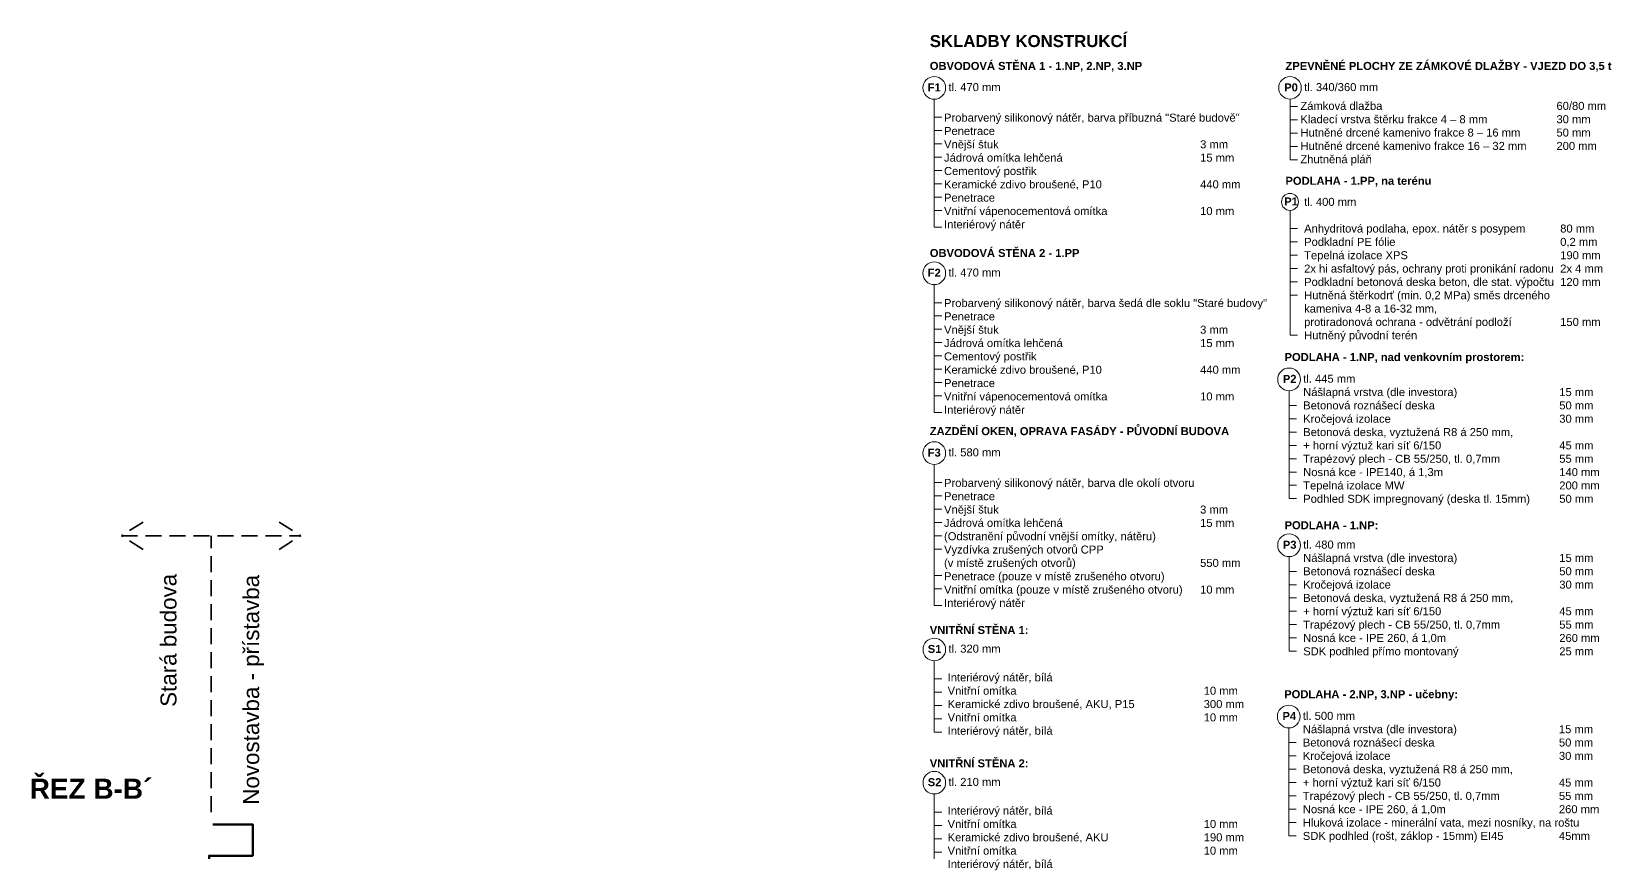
# Model space of a CAD drawing. Header units: millimetres. Extents: x 89194 to 559352, y -753138 to -204019.
# Drawn here: x 184389 to 204130, y -684762 to -674506 of the extents above; entities that cross this region are included whole.
import ezdxf

# ---------------------------------------------------------------- set-up
doc = ezdxf.new("R2010")
doc.units = ezdxf.units.MM
doc.header["$LTSCALE"] = 400
doc.linetypes.add('ČÁRKOVANÁ', pattern=[0.75, 0.5, -0.25])
for name, color, linetype, lineweight in [('RG_popisy', 11, 'Continuous', 9), ('RG_skladby konstrukcí', 5, 'Continuous', 9), ('RG_zdivo stavajici', 30, 'Continuous', 50)]:
    doc.layers.add(name, color=color, linetype=linetype, lineweight=lineweight)
doc.styles.add('Arial 100', font='Arial.ttf', dxfattribs={"height": 100})
doc.styles.add('Arial 250', font='Arial Bold.ttf', dxfattribs={"height": 250})
doc.styles.add('Arial 350', font='Arial Bold.ttf', dxfattribs={"height": 350})

msp = doc.modelspace()

# ---------------------------------------------------------------- linework, layer by layer
at = {"layer": 'RG_popisy', "linetype": 'ČÁRKOVANÁ', "lineweight": 35}
msp.add_line((186631.9, -684258.7), (186631.9, -680805.6), dxfattribs=at)
for points in [[(185782.2, -680634.9), (185511, -680805.6)], [(185782.2, -680634.9), (185511, -680805.6)], [(187481.6, -680634.9), (187752.7, -680805.6)], [(187481.6, -680634.9), (187752.7, -680805.6)], [(185511, -680805.6), (187752.7, -680805.6)], [(185782.2, -680976.2), (185511, -680805.6)], [(185511, -680805.6), (187752.7, -680805.6)], [(185782.2, -680976.2), (185511, -680805.6)], [(187481.6, -680976.2), (187752.7, -680805.6)], [(187481.6, -680976.2), (187752.7, -680805.6)]]:
    msp.add_lwpolyline(points, dxfattribs=at)
at = {"layer": 'RG_skladby konstrukcí'}
for p, q in [((195668.8, -676948.4), (195668.8, -675351.5)), ((200113.6, -676108.1), (200113.6, -675350.6)), ((200113.6, -678298.1), (200113.6, -676740.9)), ((195668.8, -679265), (195668.8, -677668.1)), ((200102.1, -680341.7), (200102.1, -678994.1)), ((195668.8, -681678.2), (195668.8, -679915)), ((200102.1, -682247.9), (200102.1, -681066.6)), ((195668.8, -683258.7), (195668.8, -682367.5)), ((200097.7, -684554.1), (200097.7, -683206.5)), ((195668.8, -684923.5), (195668.8, -684032.3))]:
    msp.add_line(p, q, dxfattribs=at)
for points in [[(200206.3, -675443.2), (200113.6, -675443.2)], [(195761.4, -675576.9), (195668.8, -675576.9)], [(200206.3, -675609.4), (200113.6, -675609.4)], [(195761.4, -675743.1), (195668.8, -675743.1)], [(195761.4, -675909.3), (195668.8, -675909.3)], [(200206.3, -675775.6), (200113.6, -675775.6)], [(195761.4, -676075.5), (195668.8, -676075.5)], [(200206.3, -675941.9), (200113.6, -675941.9)], [(200206.3, -676108.1), (200113.6, -676108.1)], [(195761.4, -676241.7), (195668.8, -676241.7)], [(195761.4, -676408), (195668.8, -676408)], [(195761.4, -676574.2), (195668.8, -676574.2)], [(195761.4, -676740.4), (195668.8, -676740.4)], [(195761.4, -676948.4), (195668.8, -676948.4)], [(200206.3, -676968.4), (200113.6, -676968.4)], [(200206.3, -677134.6), (200113.6, -677134.6)], [(200206.3, -677300.8), (200113.6, -677300.8)], [(200206.3, -677467), (200113.6, -677467)], [(200206.3, -677633.3), (200113.6, -677633.3)], [(195761.4, -677893.4), (195668.8, -677893.4)], [(200206.3, -677799.5), (200113.6, -677799.5)], [(195761.4, -678059.6), (195668.8, -678059.6)], [(195761.4, -678225.8), (195668.8, -678225.8)], [(200206.3, -678298.1), (200113.6, -678298.1)], [(195761.4, -678392.1), (195668.8, -678392.1)], [(195761.4, -678558.3), (195668.8, -678558.3)], [(195761.4, -678724.5), (195668.8, -678724.5)], [(195761.4, -678890.7), (195668.8, -678890.7)], [(195761.4, -679056.9), (195668.8, -679056.9)], [(195761.4, -679265), (195668.8, -679265)], [(200194.7, -679178.2), (200102.1, -679178.2)], [(200194.7, -679344.4), (200102.1, -679344.4)], [(200194.7, -679510.6), (200102.1, -679510.6)], [(200194.7, -679676.8), (200102.1, -679676.8)], [(200194.7, -679843), (200102.1, -679843)], [(200194.7, -680009.3), (200102.1, -680009.3)], [(195761.4, -680140.4), (195668.8, -680140.4)], [(200194.7, -680175.5), (200102.1, -680175.5)], [(195761.4, -680306.6), (195668.8, -680306.6)], [(195761.4, -680472.8), (195668.8, -680472.8)], [(200194.7, -680341.7), (200102.1, -680341.7)], [(195761.4, -680639.1), (195668.8, -680639.1)], [(195761.4, -680805.3), (195668.8, -680805.3)], [(195761.4, -680971.5), (195668.8, -680971.5)], [(200194.7, -681250.6), (200102.1, -681250.6)], [(195761.4, -681303.9), (195668.8, -681303.9)], [(200194.7, -681416.8), (200102.1, -681416.8)], [(195761.4, -681470.2), (195668.8, -681470.2)], [(200194.7, -681583), (200102.1, -681583)], [(195761.4, -681678.2), (195668.8, -681678.2)], [(200194.7, -681749.3), (200102.1, -681749.3)], [(200194.7, -681915.5), (200102.1, -681915.5)], [(200194.7, -682081.7), (200102.1, -682081.7)], [(200194.7, -682247.9), (200102.1, -682247.9)], [(195761.4, -682593.8), (195668.8, -682593.8)], [(195761.4, -682760), (195668.8, -682760)], [(195761.4, -682926.2), (195668.8, -682926.2)], [(195761.4, -683092.5), (195668.8, -683092.5)], [(195761.4, -683258.7), (195668.8, -683258.7)], [(200190.3, -683390.5), (200097.7, -683390.5)], [(200190.3, -683556.8), (200097.7, -683556.8)], [(200190.3, -683723), (200097.7, -683723)], [(200190.3, -683889.2), (200097.7, -683889.2)], [(200190.3, -684055.4), (200097.7, -684055.4)], [(200190.3, -684221.6), (200097.7, -684221.6)], [(195761.4, -684258.6), (195668.8, -684258.6)], [(195761.4, -684424.8), (195668.8, -684424.8)], [(200190.3, -684387.9), (200097.7, -684387.9)], [(195761.4, -684591.1), (195668.8, -684591.1)], [(200190.3, -684554.1), (200097.7, -684554.1)], [(195761.4, -684757.3), (195668.8, -684757.3)]]:
    msp.add_lwpolyline(points, dxfattribs=at)
for centre, radius in [((195668.8, -675209.6), 141.9), ((200113.6, -675209.6), 141), ((200113.6, -676635), 105.9), ((195668.8, -677526.1), 141.9), ((200102.1, -678852.2), 141.9), ((195668.8, -679773.1), 141.9), ((200102.1, -680924.6), 141.9), ((195668.8, -682226.5), 141), ((200097.7, -683064.6), 141.9), ((195668.8, -683891.3), 141)]:
    msp.add_circle(centre, radius, dxfattribs=at)
at = {"layer": 'RG_zdivo stavajici'}
msp.add_lwpolyline([(186607.4, -685443.2), (186607.4, -684803.2), (187152.4, -684803.2), (187152.4, -684413.2), (186652.4, -684413.2)], dxfattribs=at)

# ---------------------------------------------------------------- texts
at = {"layer": 'RG_popisy', "width": 5745.023, "attachment_point": 7, "style": 'Arial 350'}
for s, insert, char_height in [('SKLADBY KONSTRUKCÍ', (195612.1, -674701.6), 150), ('OBVODOVÁ STĚNA 1 - 1.NP, 2.NP, 3.NP ', (195612.1, -675007.6), 100), ('ZPEVNĚNÉ PLOCHY ZE ZÁMKOVÉ DLAŽBY - VJEZD DO 3,5 t', (200057, -675007.6), 100), ('\\pxt20;PODLAHA - 1.PP, na terénu', (200057, -676443.2), 100), ('OBVODOVÁ STĚNA 2 - 1.PP ', (195612.1, -677324.2), 100), ('PODLAHA - 1.NP, nad venkovním prostorem:', (200045.4, -678653), 100), ('ZAZDĚNÍ OKEN, OPRAVA FASÁDY - PŮVODNÍ BUDOVA ', (195612.1, -679571.2), 100), ('PODLAHA - 1.NP:', (200045.4, -680725.4), 100), ('\\pxt12;VNITŘNÍ STĚNA 1:', (195612.1, -682035.5), 100), ('PODLAHA - 2.NP, 3.NP - učebny:', (200041, -682865.4), 100), ('\\pxt12;VNITŘNÍ STĚNA 2:', (195612.1, -683700.3), 100)]:
    msp.add_mtext(s, dxfattribs=dict(at, insert=insert, char_height=char_height))
at = {"layer": 'RG_popisy', "char_height": 200, "attachment_point": 1, "rotation": 90, "style": 'Arial 250'}
for s, insert in [('\\pi-250;{\\fArial|b0|i0|c238|p34;Stará budova}', (185999, -682693.6)), ('\\pxi-1.25;{\\fArial|b0|i0|c238|p34;Novostavba - přístavba}', (187031.9, -683916.8))]:
    msp.add_mtext(s, dxfattribs=dict(at, insert=insert))
at = {"layer": 'RG_popisy', "insert": (184365.3, -684091.4), "char_height": 250, "width": 5354.618, "attachment_point": 7, "rotation": 0, "style": 'Arial 350'}
msp.add_mtext('ŘEZ B-B´', dxfattribs=at)
at = {"layer": 'RG_skladby konstrukcí', "style": 'Arial 250'}
for s, p in [('F1', (195586.6, -675252.9)), ('P0', (200040.9, -675252.9)), ('P1', (200040.9, -676678.3)), ('F2', (195586.6, -677569.4)), ('P2', (200023.8, -678895.5)), ('F3', (195586.6, -679816.4)), ('P3', (200023.8, -680967.9)), ('S1', (195587.2, -682269.8)), ('P4', (200019.4, -683107.9)), ('S2', (195587.2, -683934.6))]:
    msp.add_text(s, height=100, dxfattribs=at).set_placement(p)
at = {"layer": 'RG_skladby konstrukcí', "char_height": 100, "attachment_point": 1, "style": 'Arial 100'}
for s, insert, width in [('tl. 470 mm', (195845.6, -675149.8), 2148.338), ('tl. 340/360 mm', (200290.5, -675149.8), 2148.338), ('Probarvený silikonový nátěr, barva příbuzná "Staré budově"^I^I\\PPenetrace\\PVnější štuk^I^I^I^I^I^I^I3 mm\\PJádrová omítka lehčená^I^I^I^I^I15 mm^I\\PCementový postřik^I^I^I\\PKeramické zdivo broušené, P10^I^I^I^I440 mm\\PPenetrace\\PVnitřní vápenocementová omítka^I^I^I10 mm\\PInteriérový nátěr\\P^I^I^I^I^I', (195790.5, -675531.2), 4936.523), ('Zámková dlažba^I^I^I^I^I^I60/80 mm\\PKladecí vrstva štěrku frakce 4 – 8 mm^I^I^I30 mm\\PHutněné drcené kamenivo frakce 8 – 16 mm^I^I50 mm\\PHutněné drcené kamenivo frakce 16 – 32 mm^I200 mm\\PZhutněná pláň ', (200243.4, -675384.3), 9873.045), ('tl. 400 mm\\P\\PAnhydritová podlaha, epox. nátěr s posypem^I^I80 mm\\PPodkladní PE fólie^I^I^I^I^I^I0,2 mm\\PTepelná izolace XPS^I^I^I^I^I190 mm\\P{\\C1;2x hi asfaltový pás, ochrany proti pronikání radonu ^I2x 4 mm\\P}Podkladní betonová deska beton, dle stat. výpočtu{\\C1;^I120 mm}\\PHutněná štěrkodrť {\\C1;(min. 0,2 MPa)} směs drceného\\Pkameniva 4-8 a 16-32 mm,\\Pprotiradonová ochrana - odvětrání podloží^I^I150 mm\\PHutněný původní terén', (200290.1, -676583.6), 9873.045), ('tl. 470 mm', (195845.6, -677466.3), 2148.338), ('Probarvený silikonový nátěr, barva šedá dle soklu "Staré budovy"^I^I\\PPenetrace\\PVnější štuk^I^I^I^I^I^I^I3 mm\\PJádrová omítka lehčená^I^I^I^I^I15 mm^I\\PCementový postřik^I^I^I\\PKeramické zdivo broušené, P10^I^I^I^I440 mm\\PPenetrace\\PVnitřní vápenocementová omítka^I^I^I10 mm\\PInteriérový nátěr\\P^I^I^I^I^I', (195790.5, -677847.7), 4936.523), ('tl. 445 mm\\PNášlapná vrstva (dle investora)^I^I^I^I15 mm\\PBetonová roznášecí deska^I^I^I^I50 mm^I\\PKročejová izolace^I^I^I^I^I^I30 mm\\PBetonová deska, vyztužená R8 á 250 mm,\\P+ horní výztuž kari síť 6/150^I^I^I^I45 mm^I\\PTrapézový plech - CB 55/250, tl. 0,7mm^I^I55 mm\\PNosná kce - IPE140, á 1,3m^I^I^I^I140 mm\\P{\\C1;Tepelná izolace MW ^I^I^I^I^I200 mm\\PPodhled SDK impregnovaný (deska tl. 15mm)^I50 mm}\\P^I\\P^I^I^I^I^I^I', (200278.5, -678793.4), 9873.045), ('tl. 580 mm', (195845.6, -679713.3), 2148.338), ('Probarvený silikonový nátěr, barva dle okolí otvoru^I^I\\PPenetrace\\PVnější štuk^I^I^I^I^I^I^I3 mm\\PJádrová omítka lehčená^I^I^I^I^I15 mm\\P(Odstranění původní vnější omítky, nátěru)^I^I\\PVyzdívka zrušených otvorů CPP\\P(v místě zrušených otvorů)^I^I^I^I550 mm\\PPenetrace (pouze v místě zrušeného otvoru)\\PVnitřní omítka (pouze v místě zrušeného otvoru)^I10 mm\\PInteriérový nátěr\\P^I^I^I^I^I', (195790.5, -680094.7), 4936.523), ('tl. 480 mm\\PNášlapná vrstva (dle investora)^I^I^I^I15 mm\\PBetonová roznášecí deska^I^I^I^I50 mm^I\\PKročejová izolace^I^I^I^I^I^I30 mm\\PBetonová deska, vyztužená R8 á 250 mm,\\P+ horní výztuž kari síť 6/150^I^I^I^I45 mm^I\\PTrapézový plech - CB 55/250, tl. 0,7mm^I^I55 mm\\PNosná kce - IPE 260, á 1,0m^I^I^I^I260 mm\\PSDK podhled přímo montovaný^I^I^I^I25 mm\\P\\P^I\\P^I^I^I^I^I^I', (200278.5, -680865.8), 9873.045), ('tl. 320 mm', (195845.6, -682166.7), 2148.338), ('{\\fArial|b1|i0|c238|p34;\\P}Interiérový nátěr, bílá\\PVnitřní omítka^I^I^I^I^I^I10 mm\\PKeramické zdivo broušené, AKU, P15^I^I^I300 mm\\PVnitřní omítka^I^I^I^I^I^I10 mm\\PInteriérový nátěr, bílá', (195835.4, -682358.5), 9873.045), ('tl. 500 mm\\PNášlapná vrstva (dle investora)^I^I^I^I15 mm\\PBetonová roznášecí deska^I^I^I^I50 mm^I\\PKročejová izolace^I^I^I^I^I^I30 mm\\PBetonová deska, vyztužená R8 á 250 mm,\\P+ horní výztuž kari síť 6/150^I^I^I^I45 mm^I\\PTrapézový plech - CB 55/250, tl. 0,7mm^I^I55 mm\\PNosná kce - IPE 260, á 1,0m^I^I^I^I260 mm\\P{\\C1;Hluková izolace - minerální vata, mezi nosníky, na roštu}\\PSDK podhled (rošt, záklop - 15mm) EI45^I^I45mm\\P^I\\P^I^I^I^I^I^I', (200274.1, -683005.8), 9873.045), ('tl. 210 mm', (195845.6, -683831.6), 2148.338), ('{\\fArial|b1|i0|c238|p34;\\P}Interiérový nátěr, bílá\\PVnitřní omítka^I^I^I^I^I^I10 mm\\PKeramické zdivo broušené, AKU^I^I^I190 mm\\PVnitřní omítka^I^I^I^I^I^I10 mm\\PInteriérový nátěr, bílá', (195835.4, -684023.4), 9873.045)]:
    msp.add_mtext(s, dxfattribs=dict(at, insert=insert, width=width))

doc.saveas('drawing.dxf')
